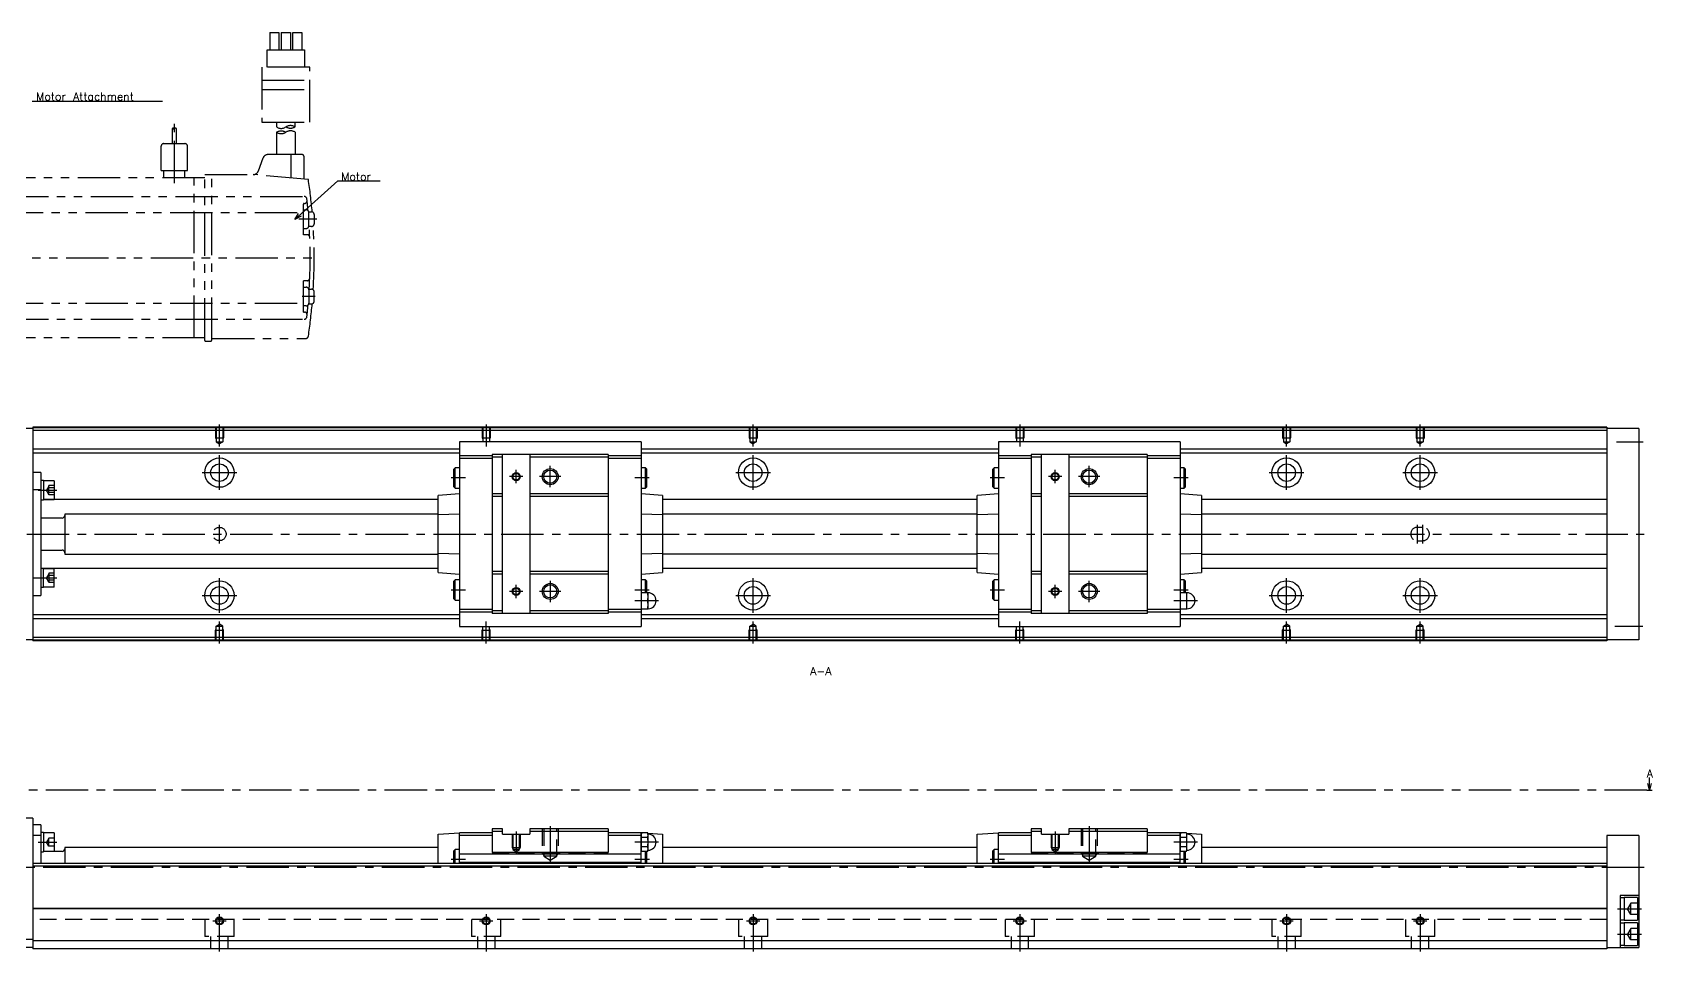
# Model space of a CAD drawing. Extents: x -2 to 986, y -8 to 353.
# Drawn here: x 379 to 986, y 9 to 353 of the extents above; entities that cross this region are included whole.
import ezdxf

# ---------------------------------------------------------------- set-up
doc = ezdxf.new("R2010")
doc.units = 0
doc.header["$LTSCALE"] = 0.5
for name, pattern in [('CENTER', [50.8, 31.75, -6.35, 6.35, -6.35]), ('DASHED', [19.05, 12.7, -6.35]), ('PHANTOM', [63.5, 31.75, -6.35, 6.35, -6.35, 6.35, -6.35])]:
    doc.linetypes.add(name, pattern=pattern)
for name, color, linetype in [('MSM_CENTER', 1, 'CENTER'), ('MSM_CONTINUOUS', 7, 'CONTINUOUS'), ('MSM_DASHED', 4, 'DASHED'), ('MSM_IMAGINARY', 6, 'PHANTOM'), ('MSM_NARROW', 5, 'CONTINUOUS'), ('MSM_PART_NUMBER', 7, 'CONTINUOUS')]:
    doc.layers.add(name, color=color, linetype=linetype)
doc.styles.get("Standard").update_dxf_attribs({"font": 'txt.shx', "height": 3, "bigfont": 'bigfont.shx'})

msp = doc.modelspace()

# ---------------------------------------------------------------- linework, layer by layer
at = {"layer": 'MSM_CENTER'}
for p, q in [((448.67, 198.29), (448.67, 206.5)), ((548.67, 206.5), (548.67, 198.29)), ((648.67, 198.29), (648.67, 206.5)), ((748.67, 206.5), (748.67, 198.29)), ((848.67, 198.29), (848.67, 206.5)), ((898.67, 198.29), (898.67, 206.5)), ((448.67, 182), (448.67, 195)), ((648.67, 182), (648.67, 195)), ((848.67, 182), (848.67, 195)), ((898.67, 182), (898.67, 195)), ((972.34, 200), (982.29, 200)), ((442.17, 188.5), (455.16, 188.5)), ((559.92, 184.5), (559.92, 189.5)), ((572.67, 183), (572.67, 191)), ((642.17, 188.5), (655.17, 188.5)), ((761.92, 184.5), (761.92, 189.5)), ((774.67, 183), (774.67, 191)), ((842.17, 188.5), (855.17, 188.5)), ((892.17, 188.5), (905.17, 188.5)), ((540.92, 186.5), (535.58, 186.5)), ((562.42, 187), (557.42, 187)), ((576.67, 187), (568.67, 187)), ((609.78, 186.5), (604.42, 186.5)), ((742.92, 186.5), (737.58, 186.5)), ((764.42, 187), (759.42, 187)), ((778.67, 187), (770.67, 187)), ((811.78, 186.5), (806.42, 186.5)), ((380.67, 181.95), (387.67, 181.95)), ((325.67, 165.5), (982.67, 165.5)), ((448.67, 162), (448.67, 169)), ((897.67, 162), (897.67, 169)), ((899.67, 162), (899.67, 169)), ((380.67, 149.05), (387.67, 149.05)), ((448.67, 136), (448.67, 149)), ((559.92, 141.5), (559.92, 146.5)), ((572.67, 148), (572.67, 140)), ((648.67, 136), (648.67, 149)), ((761.92, 141.5), (761.92, 146.5)), ((774.67, 140), (774.67, 148)), ((848.67, 136), (848.67, 149)), ((898.67, 136), (898.67, 149)), ((442.17, 142.5), (455.17, 142.5)), ((540.92, 144.5), (535.58, 144.5)), ((562.42, 144), (557.42, 144)), ((576.67, 144), (568.67, 144)), ((609.78, 144.5), (604.42, 144.5)), ((613.26, 140.5), (604.42, 140.5)), ((642.17, 142.5), (655.17, 142.5)), ((742.92, 144.5), (737.58, 144.5)), ((764.42, 144), (759.42, 144)), ((778.67, 144), (770.67, 144)), ((811.78, 144.5), (806.42, 144.5)), ((815.26, 140.5), (806.42, 140.5)), ((842.17, 142.5), (855.17, 142.5)), ((892.17, 142.5), (905.17, 142.5)), ((448.67, 124.5), (448.67, 132.71)), ((548.67, 124.5), (548.67, 132.71)), ((648.67, 124.5), (648.67, 132.71)), ((748.67, 124.5), (748.67, 132.71)), ((848.67, 124.5), (848.67, 132.71)), ((898.67, 124.5), (898.67, 132.71)), ((971.67, 131), (982.17, 131)), ((983.67, 69.5), (320.67, 69.5)), ((572.67, 56), (572.67, 42.3)), ((774.67, 56), (774.67, 42.3)), ((380.67, 50), (387.67, 50)), ((559.92, 54), (559.92, 45.5)), ((613.26, 50), (604.42, 50)), ((761.92, 54), (761.92, 45.5)), ((815.26, 50), (806.42, 50)), ((540.92, 43.5), (535.58, 43.5)), ((609.81, 43.5), (604.42, 43.5)), ((742.92, 43.5), (737.58, 43.5)), ((811.81, 43.5), (806.42, 43.5)), ((982.67, 40.5), (325.67, 40.5)), ((972.67, 25), (981.67, 25)), ((446.17, 20.5), (451.17, 20.5)), ((448.67, 9), (448.67, 23)), ((546.17, 20.5), (551.17, 20.5)), ((548.67, 23), (548.67, 9)), ((646.17, 20.5), (651.17, 20.5)), ((648.67, 23), (648.67, 9)), ((746.17, 20.5), (751.17, 20.5)), ((748.67, 23), (748.67, 9)), ((846.17, 20.5), (851.17, 20.5)), ((848.67, 23), (848.67, 9)), ((896.17, 20.5), (901.17, 20.5)), ((898.67, 23), (898.67, 9)), ((972.67, 15.5), (981.67, 15.5))]:
    msp.add_line(p, q, dxfattribs=at)
at = {"layer": 'MSM_CONTINUOUS'}
for p, q in [((378.67, 205.1), (358.67, 205.1)), ((378.67, 205.5), (378.67, 125.5)), ((968.67, 205.5), (378.67, 205.5)), ((968.67, 205.3), (378.67, 205.3)), ((968.67, 204.3), (378.67, 204.3)), ((968.67, 205.5), (968.67, 125.5)), ((980.67, 205.1), (968.67, 205.1)), ((980.67, 205.1), (980.67, 125.9)), ((538.62, 197.25), (378.67, 197.25)), ((538.62, 195.75), (378.67, 195.75)), ((606.72, 200.1), (538.62, 200.1)), ((538.62, 200.1), (538.62, 130.9)), ((550.92, 194.85), (538.62, 194.85)), ((594.42, 195.25), (550.92, 195.25)), ((550.92, 195.25), (550.92, 135.75)), ((554.82, 135.75), (554.82, 195.25)), ((565.02, 195.25), (565.02, 135.75)), ((594.42, 195.25), (594.42, 135.75)), ((606.72, 194.85), (594.42, 194.85)), ((606.72, 200.1), (606.72, 130.9)), ((740.62, 197.25), (606.72, 197.25)), ((740.62, 195.75), (606.72, 195.75)), ((808.72, 200.1), (740.62, 200.1)), ((740.62, 200.1), (740.62, 130.9)), ((752.92, 194.85), (740.62, 194.85)), ((796.42, 195.25), (752.92, 195.25)), ((752.92, 195.25), (752.92, 135.75)), ((756.82, 135.75), (756.82, 195.25)), ((767.02, 195.25), (767.02, 135.75)), ((796.42, 195.25), (796.42, 135.75)), ((808.72, 194.85), (796.42, 194.85)), ((808.72, 200.1), (808.72, 130.9)), ((968.67, 197.25), (808.72, 197.25)), ((968.67, 195.75), (808.72, 195.75)), ((381.67, 188.5), (378.67, 188.5)), ((381.67, 188.5), (381.67, 142.5)), ((537.02, 190.3), (536.52, 189.8)), ((536.52, 183.2), (536.52, 189.8)), ((538.62, 190.3), (537.02, 190.3)), ((537.02, 182.7), (537.02, 190.3)), ((550.92, 193.85), (538.62, 193.85)), ((554.82, 194.25), (550.92, 194.25)), ((594.42, 194.25), (565.02, 194.25)), ((606.72, 193.85), (594.42, 193.85)), ((608.32, 190.3), (606.72, 190.3)), ((608.32, 182.7), (608.32, 190.3)), ((608.82, 189.8), (608.32, 190.3)), ((608.82, 183.2), (608.82, 189.8)), ((739.02, 190.3), (738.52, 189.8)), ((738.52, 183.2), (738.52, 189.8)), ((740.62, 190.3), (739.02, 190.3)), ((739.02, 182.7), (739.02, 190.3)), ((752.92, 193.85), (740.62, 193.85)), ((756.82, 194.25), (752.92, 194.25)), ((796.42, 194.25), (767.02, 194.25)), ((808.72, 193.85), (796.42, 193.85)), ((810.32, 190.3), (808.72, 190.3)), ((810.32, 182.7), (810.32, 190.3)), ((810.82, 189.8), (810.32, 190.3)), ((810.82, 183.2), (810.82, 189.8)), ((382.67, 185.6), (381.67, 185.6)), ((382.67, 185.6), (382.67, 178.3)), ((386.67, 185.45), (382.67, 185.45)), ((386.67, 185.45), (386.67, 178.45)), ((536.52, 183.2), (537.02, 182.7)), ((537.02, 182.7), (538.62, 182.7)), ((606.72, 182.7), (608.32, 182.7)), ((608.32, 182.7), (608.82, 183.2)), ((738.52, 183.2), (739.02, 182.7)), ((739.02, 182.7), (740.62, 182.7)), ((808.72, 182.7), (810.32, 182.7)), ((810.32, 182.7), (810.82, 183.2)), ((381.67, 182.02), (378.67, 182.02)), ((381.67, 178.3), (382.67, 178.3)), ((382.67, 178.45), (386.67, 178.45)), ((530.62, 178.43), (382.67, 178.43)), ((538.62, 180.5), (530.62, 179.94)), ((530.62, 151.06), (530.62, 179.94)), ((554.82, 180.5), (550.92, 180.5)), ((554.82, 179.5), (550.92, 179.5)), ((594.42, 180.5), (565.02, 180.5)), ((594.42, 179.5), (565.02, 179.5)), ((614.72, 179.94), (606.72, 180.5)), ((614.72, 179.94), (614.72, 151.06)), ((732.62, 178.43), (614.72, 178.43)), ((740.62, 180.5), (732.62, 179.94)), ((732.62, 151.06), (732.62, 179.94)), ((756.82, 180.5), (752.92, 180.5)), ((756.82, 179.5), (752.92, 179.5)), ((796.42, 180.5), (767.02, 180.5)), ((796.42, 179.5), (767.02, 179.5)), ((816.72, 179.94), (808.72, 180.5)), ((816.72, 179.94), (816.72, 151.06)), ((968.67, 178.43), (816.72, 178.43)), ((389.67, 171.5), (381.67, 171.5)), ((390.67, 173), (390.67, 158)), ((530.62, 173), (390.67, 173)), ((538.62, 172.98), (530.62, 172.73)), ((614.72, 172.73), (606.72, 172.98)), ((732.62, 173), (614.72, 173)), ((740.62, 172.98), (732.62, 172.73)), ((816.72, 172.73), (808.72, 172.98)), ((968.67, 173), (816.72, 173)), ((381.67, 159.5), (389.67, 159.5)), ((390.67, 158), (530.62, 158)), ((530.62, 158.27), (538.62, 158.02)), ((606.72, 158.02), (614.72, 158.27)), ((732.62, 158), (614.72, 158)), ((732.62, 158.27), (740.62, 158.02)), ((808.72, 158.02), (816.72, 158.27)), ((816.72, 158), (968.67, 158)), ((381.67, 152.7), (382.67, 152.7)), ((382.67, 145.4), (382.67, 152.7)), ((530.62, 152.57), (382.67, 152.57)), ((382.67, 152.55), (386.67, 152.55)), ((386.67, 145.55), (386.67, 152.55)), ((732.62, 152.57), (614.72, 152.57)), ((968.67, 152.57), (816.72, 152.57)), ((381.67, 148.98), (378.67, 148.98)), ((530.62, 151.06), (538.62, 150.5)), ((537.02, 148.3), (536.52, 147.8)), ((536.52, 141.2), (536.52, 147.8)), ((538.62, 148.3), (537.02, 148.3)), ((537.02, 140.7), (537.02, 148.3)), ((554.82, 151.5), (550.92, 151.5)), ((554.82, 150.5), (550.92, 150.5)), ((594.42, 151.5), (565.02, 151.5)), ((594.42, 150.5), (565.02, 150.5)), ((606.72, 150.5), (614.72, 151.06)), ((608.32, 148.3), (606.72, 148.3)), ((608.82, 147.8), (608.32, 148.3)), ((608.32, 143.5), (608.32, 148.3)), ((608.82, 143.5), (608.82, 147.8)), ((732.62, 151.06), (740.62, 150.5)), ((739.02, 148.3), (738.52, 147.8)), ((738.52, 141.2), (738.52, 147.8)), ((740.62, 148.3), (739.02, 148.3)), ((739.02, 140.7), (739.02, 148.3)), ((756.82, 151.5), (752.92, 151.5)), ((756.82, 150.5), (752.92, 150.5)), ((796.42, 151.5), (767.02, 151.5)), ((796.42, 150.5), (767.02, 150.5)), ((808.72, 150.5), (816.72, 151.06)), ((810.32, 148.3), (808.72, 148.3)), ((810.82, 147.8), (810.32, 148.3)), ((810.32, 143.5), (810.32, 148.3)), ((810.82, 143.5), (810.82, 147.8)), ((378.67, 142.5), (381.67, 142.5)), ((382.67, 145.4), (381.67, 145.4)), ((386.67, 145.55), (382.67, 145.55)), ((536.52, 141.2), (537.02, 140.7)), ((537.02, 140.7), (538.62, 140.7)), ((609.32, 143.5), (606.72, 143.5)), ((609.19, 140.5), (606.84, 140.5)), ((609.32, 137.5), (609.32, 143.5)), ((738.52, 141.2), (739.02, 140.7)), ((739.02, 140.7), (740.62, 140.7)), ((811.32, 143.5), (808.72, 143.5)), ((811.19, 140.5), (808.84, 140.5)), ((811.32, 137.5), (811.32, 143.5)), ((538.62, 135.25), (378.67, 135.25)), ((538.62, 133.75), (378.67, 133.75)), ((550.92, 137.15), (538.62, 137.15)), ((550.92, 136.15), (538.62, 136.15)), ((554.82, 136.75), (550.92, 136.75)), ((594.42, 135.75), (550.92, 135.75)), ((594.42, 136.75), (565.02, 136.75)), ((606.72, 137.15), (594.42, 137.15)), ((606.72, 136.15), (594.42, 136.15)), ((606.72, 137.5), (609.32, 137.5)), ((740.62, 135.25), (606.72, 135.25)), ((740.62, 133.75), (606.72, 133.75)), ((752.92, 137.15), (740.62, 137.15)), ((752.92, 136.15), (740.62, 136.15)), ((756.82, 136.75), (752.92, 136.75)), ((796.42, 135.75), (752.92, 135.75)), ((796.42, 136.75), (767.02, 136.75)), ((808.72, 137.15), (796.42, 137.15)), ((808.72, 136.15), (796.42, 136.15)), ((808.72, 137.5), (811.32, 137.5)), ((968.67, 135.25), (808.72, 135.25)), ((968.67, 133.75), (808.72, 133.75)), ((538.62, 130.9), (606.72, 130.9)), ((740.62, 130.9), (808.72, 130.9)), ((378.67, 125.9), (358.67, 125.9)), ((968.67, 126.7), (378.67, 126.7)), ((968.67, 125.7), (378.67, 125.7)), ((968.67, 125.5), (378.67, 125.5)), ((980.67, 125.9), (968.67, 125.9)), ((984.67, 69.5), (984.67, 74.23)), ((983.67, 69.5), (985.67, 69.5)), ((984.67, 69.5), (984, 72)), ((985.34, 72), (984.67, 69.5)), ((378.67, 59), (364.17, 59)), ((378.67, 59), (378.67, 10)), ((381.67, 56.5), (378.67, 56.5)), ((381.67, 56.5), (381.67, 42)), ((550.92, 55), (550.92, 46.15)), ((554.82, 55), (550.92, 55)), ((554.82, 53), (554.82, 55)), ((565.02, 55), (565.02, 53)), ((594.42, 55), (565.02, 55)), ((594.42, 55), (594.42, 46.15)), ((752.92, 55), (752.92, 46.15)), ((756.82, 55), (752.92, 55)), ((756.82, 53), (756.82, 55)), ((767.02, 55), (767.02, 53)), ((796.42, 55), (767.02, 55)), ((796.42, 55), (796.42, 46.15)), ((381.67, 52.5), (378.67, 52.5)), ((382.67, 53.65), (381.67, 53.65)), ((382.67, 53.65), (382.67, 46.35)), ((386.67, 53.5), (382.67, 53.5)), ((386.67, 53.5), (386.67, 46.5)), ((530.62, 53), (538.62, 53.5)), ((530.62, 42), (530.62, 53)), ((550.92, 53.5), (538.62, 53.5)), ((538.62, 42), (538.62, 53.5)), ((550.92, 52.5), (538.62, 52.5)), ((554.82, 54), (550.92, 54)), ((554.82, 53), (565.02, 53)), ((594.42, 54), (565.02, 54)), ((606.72, 53.5), (594.42, 53.5)), ((606.72, 52.5), (594.42, 52.5)), ((606.72, 53.5), (607.29, 53.46)), ((606.72, 42), (606.72, 53.5)), ((606.84, 53.46), (606.72, 53)), ((606.72, 52.41), (606.72, 52.6)), ((609.19, 53.46), (606.84, 53.46)), ((609.19, 51.73), (606.84, 51.73)), ((609.32, 53), (609.19, 53.46)), ((609.22, 53.34), (614.72, 53)), ((609.32, 47), (609.32, 53)), ((614.72, 53), (614.72, 42)), ((732.62, 53), (740.62, 53.5)), ((732.62, 42), (732.62, 53)), ((752.92, 53.5), (740.62, 53.5)), ((740.62, 42), (740.62, 53.5)), ((752.92, 52.5), (740.62, 52.5)), ((756.82, 54), (752.92, 54)), ((756.82, 53), (767.02, 53)), ((796.42, 54), (767.02, 54)), ((808.72, 53.5), (796.42, 53.5)), ((808.72, 52.5), (796.42, 52.5)), ((808.72, 53.5), (809.29, 53.46)), ((808.72, 42), (808.72, 53.5)), ((808.84, 53.46), (808.72, 53)), ((808.72, 52.41), (808.72, 52.6)), ((811.19, 53.46), (808.84, 53.46)), ((811.19, 51.73), (808.84, 51.73)), ((811.32, 53), (811.19, 53.46)), ((811.22, 53.34), (816.72, 53)), ((811.32, 47), (811.32, 53)), ((816.72, 53), (816.72, 42)), ((980.67, 52.5), (968.67, 52.5)), ((968.67, 52.5), (968.67, 10)), ((980.67, 52.5), (980.67, 10.5)), ((381.67, 46.35), (382.67, 46.35)), ((389.67, 46.5), (382.67, 46.5)), ((390.67, 48), (390.67, 42)), ((530.62, 48), (390.67, 48)), ((537.02, 47.3), (536.52, 46.8)), ((536.52, 42), (536.52, 46.8)), ((537.02, 42), (537.02, 47.3)), ((538.62, 47.3), (537.02, 47.3)), ((606.72, 45.5), (538.62, 45.5)), ((594.42, 46.15), (550.92, 46.15)), ((606.72, 47), (606.84, 46.54)), ((609.19, 48.27), (606.84, 48.27)), ((609.19, 46.54), (606.84, 46.54)), ((608.32, 42), (608.32, 46.54)), ((608.82, 42), (608.82, 46.54)), ((609.19, 46.54), (609.32, 47)), ((732.62, 48), (614.72, 48)), ((739.02, 47.3), (738.52, 46.8)), ((738.52, 42), (738.52, 46.8)), ((739.02, 42), (739.02, 47.3)), ((740.62, 47.3), (739.02, 47.3)), ((808.72, 45.5), (740.62, 45.5)), ((796.42, 46.15), (752.92, 46.15)), ((808.72, 47), (808.84, 46.54)), ((811.19, 48.27), (808.84, 48.27)), ((811.19, 46.54), (808.84, 46.54)), ((810.32, 42), (810.32, 46.54)), ((810.82, 42), (810.82, 46.54)), ((811.19, 46.54), (811.32, 47)), ((968.67, 48), (816.72, 48)), ((968.67, 42), (378.67, 42)), ((968.67, 41), (378.67, 41)), ((606.72, 42.4), (538.62, 42.4)), ((808.72, 42.4), (740.62, 42.4)), ((968.67, 25.2), (378.67, 25.2)), ((968.67, 25), (378.67, 25)), ((973.67, 30), (973.67, 10.5)), ((980.67, 30), (973.67, 30)), ((975.17, 29.15), (973.67, 29.15)), ((980.17, 29.25), (975.17, 29.25)), ((975.17, 29.25), (975.17, 20.75)), ((980.17, 29.25), (980.17, 20.75)), ((973.67, 20.85), (975.17, 20.85)), ((975.17, 19.65), (973.67, 19.65)), ((975.17, 20.75), (980.17, 20.75)), ((980.17, 19.75), (975.17, 19.75)), ((975.17, 19.75), (975.17, 11.25)), ((980.17, 19.75), (980.17, 11.25)), ((378.67, 13.5), (365.67, 13.5)), ((968.67, 13), (378.67, 13)), ((378.67, 10.5), (358.67, 10.5)), ((968.67, 10), (378.67, 10)), ((968.67, 10.5), (980.67, 10.5)), ((973.67, 11.35), (975.17, 11.35)), ((975.17, 11.25), (980.17, 11.25))]:
    msp.add_line(p, q, dxfattribs=at)
for centre, radius in [((448.67, 188.5), 5.5), ((448.67, 188.5), 3.3), ((572.67, 187), 2.46), ((648.67, 188.5), 5.5), ((648.67, 188.5), 3.3), ((774.67, 187), 2.46), ((848.67, 188.5), 5.5), ((848.67, 188.5), 3.3), ((898.67, 188.5), 5.5), ((898.67, 188.5), 3.3), ((559.92, 187), 1.23), ((761.92, 187), 1.23), ((448.67, 142.5), 5.5), ((448.67, 142.5), 3.3), ((572.67, 144), 2.46), ((648.67, 142.5), 5.5), ((648.67, 142.5), 3.3), ((774.67, 144), 2.46), ((848.67, 142.5), 5.5), ((848.67, 142.5), 3.3), ((898.67, 142.5), 5.5), ((898.67, 142.5), 3.3), ((559.92, 144), 1.23), ((761.92, 144), 1.23), ((448.67, 20.5), 1.23), ((548.67, 20.5), 1.23), ((648.67, 20.5), 1.23), ((748.67, 20.5), 1.23), ((848.67, 20.5), 1.23), ((898.67, 20.5), 1.23)]:
    msp.add_circle(centre, radius, dxfattribs=at)
for centre, radius, start, end in [((389.67, 172.5), 1, 270, 0), ((389.67, 158.5), 1, 0, 90), ((616.41, 141.95), 9.69, 170.8086, 179.713), ((616.41, 142.05), 9.7, 180.28862, 189.18978), ((616.41, 138.95), 9.69, 170.8086, 179.713), ((599.62, 141.95), 9.7, 0.28862, 9.18978), ((599.62, 142.05), 9.69, 350.8086, 359.713), ((599.62, 138.95), 9.7, 0.28862, 9.18978), ((609.32, 140.5), 3, 270, 90), ((818.41, 141.95), 9.69, 170.8086, 179.713), ((818.41, 142.05), 9.7, 180.28862, 189.18978), ((818.41, 138.95), 9.69, 170.8086, 179.713), ((801.62, 141.95), 9.7, 0.28862, 9.18978), ((801.62, 142.05), 9.69, 350.8086, 359.713), ((801.62, 138.95), 9.7, 0.28862, 9.18978), ((811.32, 140.5), 3, 270, 90), ((616.41, 139.05), 9.7, 180.28862, 189.18978), ((599.62, 139.05), 9.69, 350.8086, 359.713), ((818.41, 139.05), 9.7, 180.28862, 189.18978), ((801.62, 139.05), 9.69, 350.8086, 359.713), ((610.02, 52.57), 3.31, 164.22771, 179.4294), ((610.02, 52.63), 3.31, 180.57378, 195.76911), ((619.6, 49.95), 12.89, 172.03062, 179.75617), ((620.17, 50.1), 13.46, 180.40698, 187.80623), ((606.01, 52.56), 3.31, 0.57378, 15.76911), ((606.01, 52.63), 3.31, 344.22771, 359.4294), ((596.42, 49.94), 12.89, 0.24521, 7.968), ((595.86, 50.1), 13.46, 352.19377, 359.59302), ((609.32, 50), 3, 270, 90), ((812.02, 52.57), 3.31, 164.22771, 179.4294), ((812.02, 52.63), 3.31, 180.57378, 195.76911), ((821.6, 49.95), 12.89, 172.03062, 179.75617), ((822.17, 50.1), 13.46, 180.40698, 187.80623), ((808.01, 52.56), 3.31, 0.57378, 15.76911), ((808.01, 52.63), 3.31, 344.22771, 359.4294), ((798.42, 49.94), 12.89, 0.24521, 7.968), ((797.86, 50.1), 13.46, 352.19377, 359.59302), ((811.32, 50), 3, 270, 90), ((389.67, 47.5), 1, 270, 0), ((610.02, 47.37), 3.31, 164.22771, 179.4294), ((610.02, 47.44), 3.31, 180.57378, 195.76911), ((606.01, 47.37), 3.31, 0.57378, 15.76911), ((606.01, 47.43), 3.31, 344.22771, 359.4294), ((812.02, 47.37), 3.31, 164.22771, 179.4294), ((812.02, 47.44), 3.31, 180.57378, 195.76911), ((808.01, 47.37), 3.31, 0.57378, 15.76911), ((808.01, 47.43), 3.31, 344.22771, 359.4294)]:
    msp.add_arc(centre, radius, start, end, dxfattribs=at)
at = {"layer": 'MSM_DASHED'}
for p, q in [((447.17, 205.5), (447.17, 201.5)), ((447.17, 201.5), (447.44, 201.03)), ((447.17, 201.5), (450.17, 201.5)), ((447.44, 205.5), (447.44, 200)), ((449.9, 205.5), (449.9, 200)), ((450.17, 201.5), (449.9, 201.03)), ((450.17, 205.5), (450.17, 201.5)), ((547.17, 205.5), (547.17, 201.5)), ((547.17, 201.5), (550.17, 201.5)), ((547.17, 201.5), (547.44, 201.03)), ((547.44, 205.5), (547.44, 200.1)), ((549.9, 205.5), (549.9, 200.1)), ((550.17, 201.5), (549.9, 201.03)), ((550.17, 205.5), (550.17, 201.5)), ((647.17, 205.5), (647.17, 201.5)), ((647.17, 201.5), (650.17, 201.5)), ((647.17, 201.5), (647.44, 201.03)), ((647.44, 205.5), (647.44, 200)), ((649.9, 205.5), (649.9, 200)), ((650.17, 201.5), (649.9, 201.03)), ((650.17, 205.5), (650.17, 201.5)), ((747.17, 205.5), (747.17, 201.5)), ((747.17, 201.5), (750.17, 201.5)), ((747.17, 201.5), (747.44, 201.03)), ((747.44, 205.5), (747.44, 200.1)), ((749.9, 205.5), (749.9, 200.1)), ((750.17, 201.5), (749.9, 201.03)), ((750.17, 205.5), (750.17, 201.5)), ((847.17, 205.5), (847.17, 201.5)), ((847.17, 201.5), (850.17, 201.5)), ((847.17, 201.5), (847.44, 201.03)), ((847.44, 205.5), (847.44, 200)), ((849.9, 205.5), (849.9, 200)), ((850.17, 201.5), (849.9, 201.03)), ((850.17, 205.5), (850.17, 201.5)), ((897.17, 205.5), (897.17, 201.5)), ((897.17, 201.5), (900.17, 201.5)), ((897.17, 201.5), (897.44, 201.03)), ((897.44, 205.5), (897.44, 200)), ((899.9, 205.5), (899.9, 200)), ((900.17, 201.5), (899.9, 201.03)), ((900.17, 205.5), (900.17, 201.5)), ((447.44, 200), (448.67, 199.29)), ((447.44, 200), (449.9, 200)), ((449.9, 200), (448.67, 199.29)), ((647.44, 200), (649.9, 200)), ((647.44, 200), (648.67, 199.29)), ((649.9, 200), (648.67, 199.29)), ((847.44, 200), (849.9, 200)), ((847.44, 200), (848.67, 199.29)), ((849.9, 200), (848.67, 199.29)), ((897.44, 200), (899.9, 200)), ((897.44, 200), (898.67, 199.29)), ((899.9, 200), (898.67, 199.29)), ((384.67, 183.45), (383.8, 181.95)), ((384.67, 180.22), (384.67, 183.69)), ((386.67, 183.69), (384.67, 183.69)), ((386.67, 182.82), (384.67, 182.82)), ((384.67, 180.45), (383.8, 181.95)), ((386.67, 181.09), (384.67, 181.09)), ((386.67, 180.22), (384.67, 180.22)), ((899.67, 168), (897.67, 168)), ((897.67, 163), (899.67, 163)), ((384.67, 150.55), (383.8, 149.05)), ((384.67, 147.55), (383.8, 149.05)), ((384.67, 150.78), (384.67, 147.31)), ((386.67, 150.78), (384.67, 150.78)), ((386.67, 149.91), (384.67, 149.91)), ((386.67, 148.18), (384.67, 148.18)), ((386.67, 147.31), (384.67, 147.31)), ((447.17, 129.5), (447.44, 129.97)), ((447.17, 125.5), (447.17, 129.5)), ((447.17, 129.5), (450.17, 129.5)), ((447.44, 131), (448.67, 131.71)), ((447.44, 125.5), (447.44, 131)), ((447.44, 131), (449.9, 131)), ((449.9, 131), (448.67, 131.71)), ((449.9, 125.5), (449.9, 131)), ((450.17, 129.5), (449.9, 129.97)), ((450.17, 125.5), (450.17, 129.5)), ((547.17, 129.5), (547.44, 129.97)), ((547.17, 129.5), (550.17, 129.5)), ((547.17, 125.5), (547.17, 129.5)), ((547.44, 125.5), (547.44, 130.9)), ((549.9, 125.5), (549.9, 130.9)), ((550.17, 129.5), (549.9, 129.97)), ((550.17, 125.5), (550.17, 129.5)), ((647.17, 129.5), (647.44, 129.97)), ((647.17, 129.5), (650.17, 129.5)), ((647.17, 125.5), (647.17, 129.5)), ((647.44, 131), (648.67, 131.71)), ((647.44, 131), (649.9, 131)), ((647.44, 125.5), (647.44, 131)), ((649.9, 131), (648.67, 131.71)), ((649.9, 125.5), (649.9, 131)), ((650.17, 129.5), (649.9, 129.97)), ((650.17, 125.5), (650.17, 129.5)), ((747.17, 129.5), (747.44, 129.97)), ((747.17, 129.5), (750.17, 129.5)), ((747.17, 125.5), (747.17, 129.5)), ((747.44, 125.5), (747.44, 130.9)), ((749.9, 125.5), (749.9, 130.9)), ((750.17, 129.5), (749.9, 129.97)), ((750.17, 125.5), (750.17, 129.5)), ((847.17, 129.5), (847.44, 129.97)), ((847.17, 129.5), (850.17, 129.5)), ((847.17, 125.5), (847.17, 129.5)), ((847.44, 131), (848.67, 131.71)), ((847.44, 131), (849.9, 131)), ((847.44, 125.5), (847.44, 131)), ((849.9, 131), (848.67, 131.71)), ((849.9, 125.5), (849.9, 131)), ((850.17, 129.5), (849.9, 129.97)), ((850.17, 125.5), (850.17, 129.5)), ((897.17, 129.5), (897.44, 129.97)), ((897.17, 129.5), (900.17, 129.5)), ((897.17, 125.5), (897.17, 129.5)), ((897.44, 131), (898.67, 131.71)), ((897.44, 131), (899.9, 131)), ((897.44, 125.5), (897.44, 131)), ((899.9, 131), (898.67, 131.71)), ((899.9, 125.5), (899.9, 131)), ((900.17, 129.5), (899.9, 129.97)), ((900.17, 125.5), (900.17, 129.5)), ((569.67, 55), (569.67, 46)), ((570.21, 55), (570.21, 44.72)), ((575.12, 44.72), (575.12, 55)), ((575.67, 55), (575.67, 46)), ((771.67, 55), (771.67, 46)), ((772.21, 55), (772.21, 44.72)), ((777.12, 44.72), (777.12, 55)), ((777.67, 55), (777.67, 46)), ((384.67, 51.5), (383.8, 50)), ((384.67, 48.5), (383.8, 50)), ((384.67, 48.5), (384.67, 51.5)), ((386.67, 51.5), (384.67, 51.5)), ((384.67, 50), (386.67, 50)), ((558.42, 53), (558.42, 48)), ((558.69, 53), (558.69, 47.21)), ((561.15, 47.21), (561.15, 53)), ((561.42, 53), (561.42, 48)), ((760.42, 53), (760.42, 48)), ((760.69, 53), (760.69, 47.21)), ((763.15, 47.21), (763.15, 53)), ((763.42, 53), (763.42, 48)), ((386.67, 48.5), (384.67, 48.5)), ((550.92, 46.15), (594.42, 46.15)), ((558.42, 48), (561.42, 48)), ((558.42, 48), (558.69, 47.53)), ((558.69, 47.21), (559.92, 46.5)), ((561.15, 47.21), (558.69, 47.21)), ((559.92, 46.5), (561.15, 47.21)), ((561.42, 48), (561.15, 47.53)), ((569.67, 46), (570.21, 45.06)), ((569.67, 46), (575.67, 46)), ((570.21, 44.72), (572.67, 43.3)), ((575.12, 44.72), (570.21, 44.72)), ((572.67, 43.3), (575.12, 44.72)), ((575.67, 46), (575.12, 45.06)), ((752.92, 46.15), (796.42, 46.15)), ((760.42, 48), (763.42, 48)), ((760.42, 48), (760.69, 47.53)), ((760.69, 47.21), (761.92, 46.5)), ((763.15, 47.21), (760.69, 47.21)), ((761.92, 46.5), (763.15, 47.21)), ((763.42, 48), (763.15, 47.53)), ((771.67, 46), (772.21, 45.06)), ((771.67, 46), (777.67, 46)), ((772.21, 44.72), (774.67, 43.3)), ((777.12, 44.72), (772.21, 44.72)), ((774.67, 43.3), (777.12, 44.72)), ((777.67, 46), (777.12, 45.06)), ((968.67, 25.2), (378.67, 25.2)), ((968.67, 25), (378.67, 25)), ((977.67, 27.12), (976.44, 25)), ((977.67, 22.88), (976.44, 25)), ((980.17, 27.12), (977.67, 27.12)), ((977.67, 22.88), (977.67, 27.12)), ((977.67, 25), (980.17, 25)), ((968.67, 21), (378.67, 21)), ((443.17, 21), (443.17, 14.7)), ((454.17, 14.7), (454.17, 21)), ((543.17, 21), (543.17, 14.7)), ((554.17, 14.7), (554.17, 21)), ((643.17, 21), (643.17, 14.7)), ((654.17, 14.7), (654.17, 21)), ((743.17, 21), (743.17, 14.7)), ((754.17, 14.7), (754.17, 21)), ((843.17, 21), (843.17, 14.7)), ((854.17, 14.7), (854.17, 21)), ((893.17, 21), (893.17, 14.7)), ((904.17, 14.7), (904.17, 21)), ((980.17, 22.88), (977.67, 22.88)), ((454.17, 14.7), (443.17, 14.7)), ((445.37, 14.7), (445.37, 10)), ((451.97, 10), (451.97, 14.7)), ((554.17, 14.7), (543.17, 14.7)), ((545.37, 14.7), (545.37, 10)), ((551.97, 10), (551.97, 14.7)), ((654.17, 14.7), (643.17, 14.7)), ((645.37, 14.7), (645.37, 10)), ((651.97, 10), (651.97, 14.7)), ((754.17, 14.7), (743.17, 14.7)), ((745.37, 14.7), (745.37, 10)), ((751.97, 10), (751.97, 14.7)), ((854.17, 14.7), (843.17, 14.7)), ((845.37, 14.7), (845.37, 10)), ((851.97, 10), (851.97, 14.7)), ((904.17, 14.7), (893.17, 14.7)), ((895.37, 14.7), (895.37, 10)), ((901.97, 10), (901.97, 14.7)), ((977.67, 17.62), (976.44, 15.5)), ((977.67, 13.38), (976.44, 15.5)), ((977.67, 13.38), (977.67, 17.62)), ((980.17, 17.62), (977.67, 17.62)), ((977.67, 15.5), (980.17, 15.5)), ((980.17, 13.38), (977.67, 13.38))]:
    msp.add_line(p, q, dxfattribs=at)
msp.add_circle((448.67, 165.5), 2.5, dxfattribs=at)
for centre, start, end in [((897.67, 165.5), 90, 270), ((899.67, 165.5), 270, 90)]:
    msp.add_arc(centre, 2.5, start, end, dxfattribs=at)
at = {"layer": 'MSM_IMAGINARY'}
for p, q in [((467.56, 353.49), (467.56, 346.99)), ((467.56, 353.49), (470.96, 353.49)), ((470.96, 353.49), (470.96, 346.99)), ((471.86, 353.49), (475.26, 353.49)), ((471.86, 353.49), (471.86, 346.99)), ((475.26, 353.49), (475.26, 346.99)), ((476.16, 346.99), (476.16, 353.49)), ((476.16, 353.49), (479.56, 353.49)), ((479.56, 353.49), (479.56, 346.99)), ((466.56, 346.99), (480.56, 346.99)), ((466.56, 340.49), (466.56, 346.99)), ((480.56, 346.99), (480.56, 340.49)), ((464.56, 340.49), (464.56, 319.88)), ((482.56, 340.49), (464.56, 340.49)), ((482.56, 319.88), (482.56, 340.49)), ((464.56, 335.65), (482.56, 335.65)), ((464.56, 332.05), (482.56, 332.05)), ((430.92, 317.44), (430.92, 311.8)), ((431.77, 297), (431.77, 319.55)), ((432.62, 311.8), (432.62, 317.44)), ((464.56, 319.88), (482.56, 319.88)), ((470.06, 319.88), (470.06, 318.08)), ((470.07, 316.05), (470.07, 307.7)), ((477.06, 318.08), (477.06, 319.88)), ((477.07, 316.05), (477.07, 307.7)), ((426.82, 301.8), (426.82, 310.8)), ((427.82, 311.8), (435.72, 311.8)), ((436.72, 301.8), (436.72, 310.8)), ((464.99, 306.38), (463.22, 301.52)), ((479.57, 307.7), (466.87, 307.7)), ((475.57, 298.96), (475.57, 307.7)), ((480.37, 298.54), (480.37, 306.9)), ((443.17, 299), (359.67, 299)), ((426.82, 301.8), (436.72, 301.8)), ((427.87, 299), (427.87, 301.8)), ((435.67, 299), (435.67, 301.8)), ((439.17, 239), (439.17, 299)), ((443.17, 238), (443.17, 300.2)), ((443.17, 300.2), (461.34, 300.2)), ((445.87, 238.3), (445.87, 300.2)), ((481.99, 298.39), (461.34, 300.2)), ((368.67, 292), (480.44, 292)), ((366.67, 286), (480.17, 286)), ((480.17, 277.68), (480.17, 289.17)), ((480.17, 287), (481.17, 287)), ((482.13, 286.25), (483.17, 286.25)), ((482.17, 281), (482.17, 286)), ((485.12, 283.5), (478.39, 283.5)), ((480.17, 280), (481.17, 280)), ((483.17, 280.75), (482.13, 280.75)), ((484.17, 285.25), (484.17, 281.75)), ((481.52, 277.68), (480.17, 277.68)), ((327.67, 269), (486.17, 269)), ((481.52, 260.43), (480.17, 260.43)), ((480.17, 248.68), (480.17, 260.43)), ((480.17, 258), (481.17, 258)), ((482.17, 257.25), (483.17, 257.25)), ((482.17, 257), (482.17, 252)), ((484.17, 252.75), (484.17, 256.25)), ((366.67, 252), (480.17, 252)), ((484.57, 254.5), (479.69, 254.5)), ((481.17, 251), (480.17, 251)), ((482.15, 251.75), (483.17, 251.75)), ((368.67, 246), (480.44, 246)), ((480.17, 248.68), (480.51, 248.68)), ((443.17, 239), (359.67, 239)), ((443.37, 237.8), (445.37, 237.8)), ((445.87, 238.8), (481.01, 238.8))]:
    msp.add_line(p, q, dxfattribs=at)
for centre, radius, start, end in [((431.34, 316.7), 0.85, 60.00095, 119.99903), ((431.34, 318.17), 0.85, 240.00098, 299.99903), ((432.19, 316.7), 0.85, 59.99866, 119.99903), ((471.81, 320.52), 3, 234.31321, 305.6839), ((471.82, 313.02), 3.5, 60.0015, 120.00149), ((471.82, 319.08), 3.5, 240.00145, 300.00144), ((475.31, 315.05), 3.5, 60.00144, 120.00143), ((475.31, 321.12), 3.5, 240.00146, 300.00146), ((475.32, 313.62), 3, 54.31324, 125.68393), ((427.82, 310.8), 1, 90, 180), ((435.72, 310.8), 1, 359.99999, 90), ((466.87, 305.7), 2, 90, 160), ((479.57, 306.9), 0.8, 359.99999, 90), ((461.34, 302.2), 2, 270, 340), ((284.17, 269), 200, 4.93818, 8.45097), ((480.44, 291), 1, 6.3954, 90.00002), ((480.37, 289.17), 0.2, 83.23498, 180), ((480.51, 290.36), 1, 263.235, 6.20885), ((481.17, 286), 1, 359.99998, 90.00003), ((284.17, 269), 198.5, 5.11735, 6.39559), ((483.17, 285.25), 1, 359.99998, 90.00003), ((481.17, 281), 1, 269.99998, 359.99996), ((284.17, 269), 198.5, 356.60648, 3.39352), ((483.17, 281.75), 1, 269.99998, 359.99996), ((284.17, 269), 200, 356.56531, 3.43469), ((481.52, 276.68), 1, 2.22815, 90.00002), ((481.52, 261.43), 1, 269.99998, 357.80246), ((481.17, 257), 1, 359.99998, 90.00003), ((483.17, 256.25), 1, 359.99998, 90.00003), ((481.17, 252), 1, 269.99998, 359.99996), ((284.17, 269), 198.5, 353.60442, 354.88268), ((284.17, 269), 200, 351.56233, 355.06183), ((483.17, 252.75), 1, 269.99998, 359.99996), ((480.44, 247), 1, 269.99998, 353.6046), ((480.51, 247.68), 1, 353.8018, 90), ((443.37, 238), 0.2, 180, 270), ((445.37, 238.3), 0.5, 270, 0.00001), ((481.01, 239.8), 1, 270, 351.56233)]:
    msp.add_arc(centre, radius, start, end, dxfattribs=at)
at = {"layer": 'MSM_NARROW'}
for centre, radius in [((559.92, 187), 1.5), ((572.67, 187), 3), ((761.92, 187), 1.5), ((774.67, 187), 3), ((572.67, 144), 3), ((774.67, 144), 3), ((559.92, 144), 1.5), ((761.92, 144), 1.5), ((448.67, 20.5), 1.5), ((548.67, 20.5), 1.5), ((648.67, 20.5), 1.5), ((748.67, 20.5), 1.5), ((848.67, 20.5), 1.5), ((898.67, 20.5), 1.5)]:
    msp.add_circle(centre, radius, dxfattribs=at)
at = {"layer": 'MSM_PART_NUMBER'}
for p, q in [((378.46, 327.67), (427.28, 327.67)), ((476.95, 283.4), (493, 297.86)), ((493, 297.86), (508.94, 297.86)), ((476.95, 283.4), (478.36, 285.57)), ((479.26, 284.58), (476.95, 283.4))]:
    msp.add_line(p, q, dxfattribs=at)

# ---------------------------------------------------------------- texts
for s, p in [('Motor Attachment', (379.94, 327.99)), ('Motor', (494.29, 297.99)), ('A-A', (670.09, 112.62)), ('A', (983.65, 74.29))]:
    msp.add_text(s, height=3, dxfattribs=at).set_placement(p)

doc.saveas('drawing.dxf')
